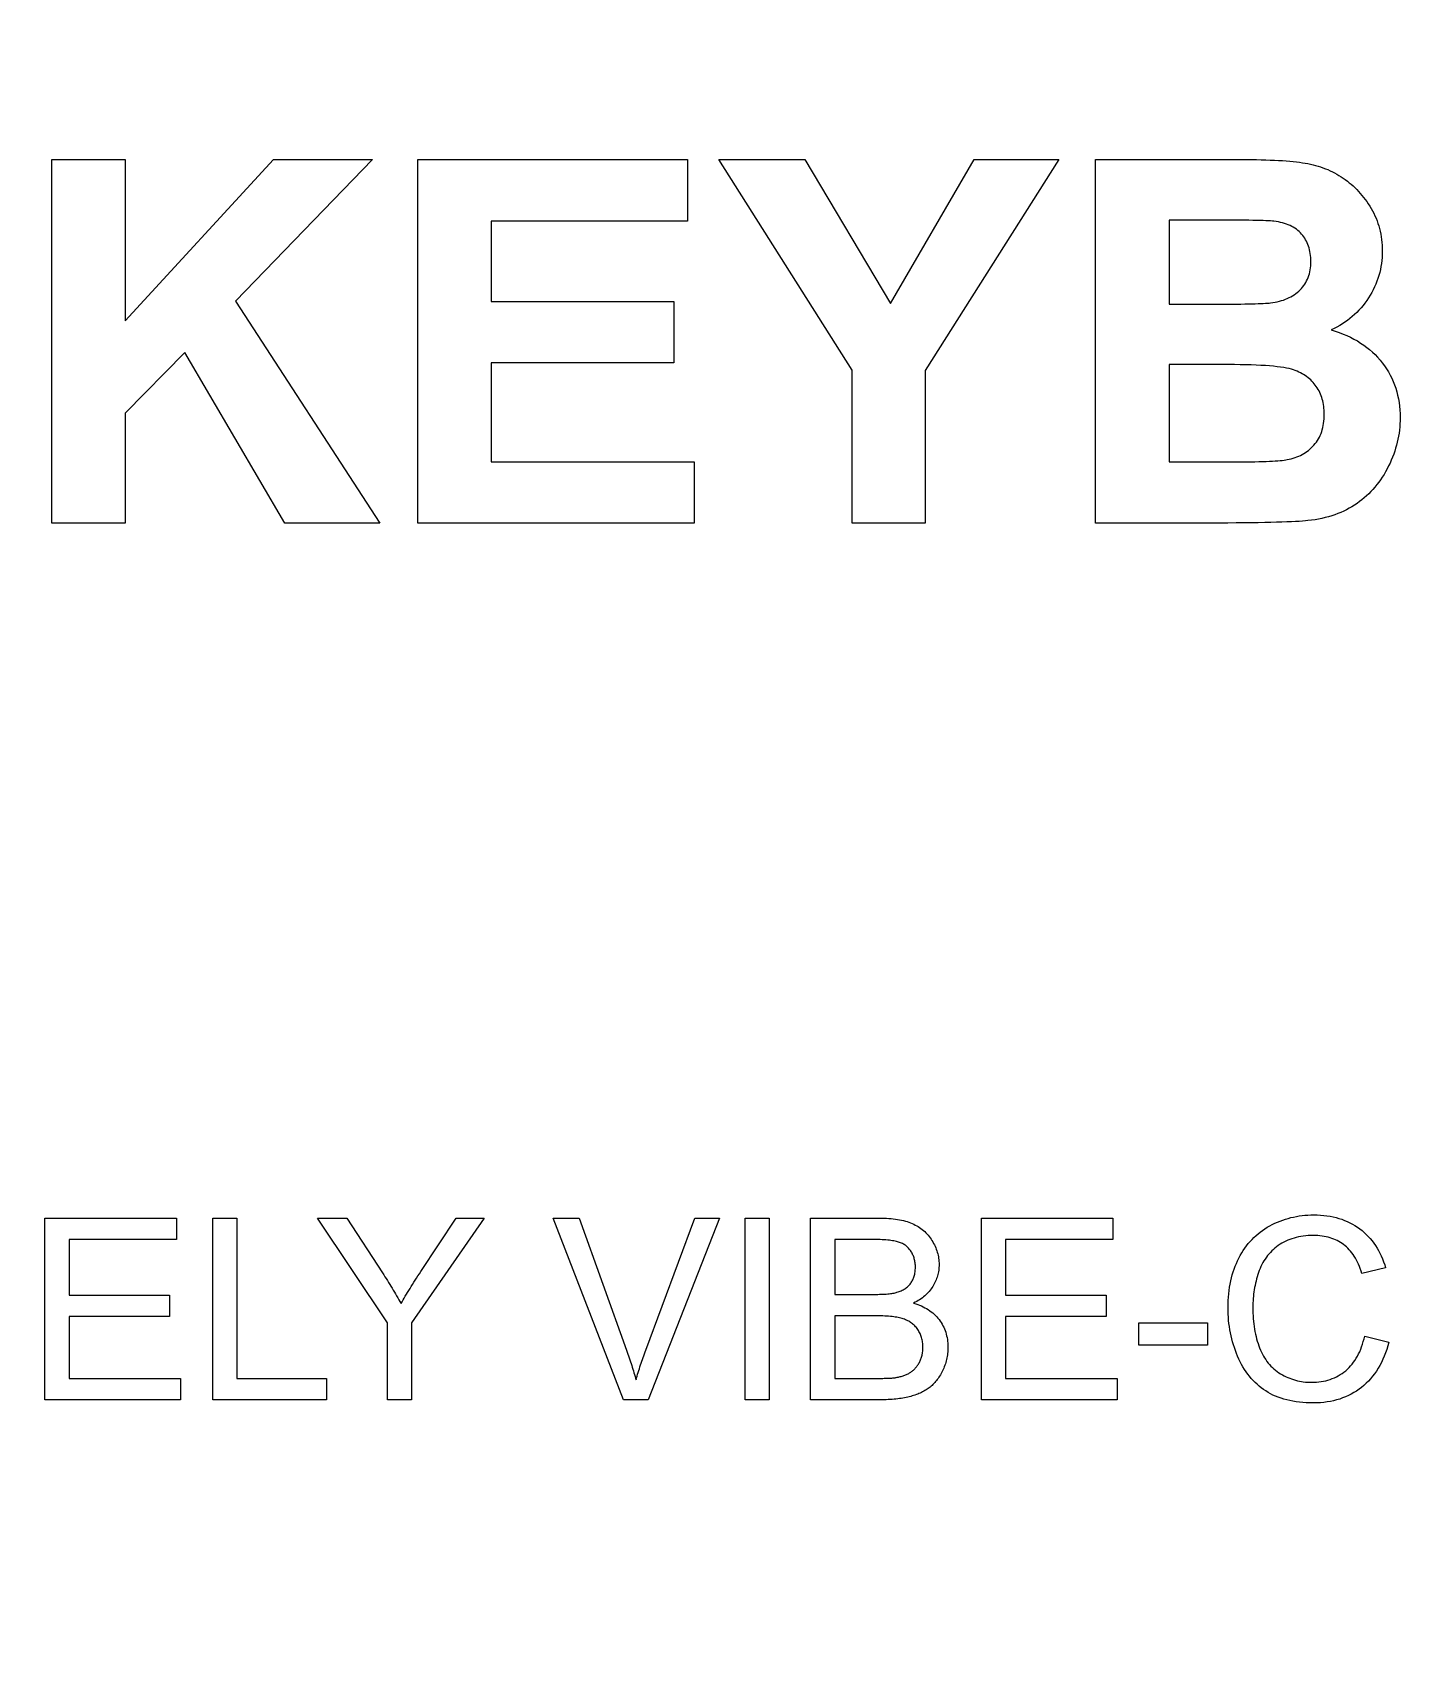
# Model space of a CAD drawing. Header units: millimetres. Extents: x -47 to 47, y -47 to 53.
# Drawn here: x -3.69 to 7.66, y -6.83 to 6.55 of the extents above; entities that cross this region are included whole.
import ezdxf

# ---------------------------------------------------------------- set-up
doc = ezdxf.new("R2010")
doc.units = ezdxf.units.MM
for name, color, linetype in [('GROOVE_REFERENCE_DO_NOT_MARK', 9, 'CONTINUOUS'), ('LASER_MARK', 1, 'CONTINUOUS'), ('PART_OUTLINE_REFERENCE_DO_NOT_MARK', 8, 'CONTINUOUS')]:
    doc.layers.add(name, color=color, linetype=linetype)

msp = doc.modelspace()

# ---------------------------------------------------------------- linework, layer by layer
at = {"layer": 'GROOVE_REFERENCE_DO_NOT_MARK'}
for radius in [35.55, 31.95]:
    msp.add_circle((0, 0), radius, dxfattribs=at)
at = {"layer": 'LASER_MARK'}
for points in [[(-3.531445, 2.496777), (-3.531445, 5.503223), (-2.924414, 5.503223), (-2.924414, 4.168164), (-1.698047, 5.503223), (-0.881836, 5.503223), (-2.013867, 4.332227), (-0.820312, 2.496777), (-1.605762, 2.496777), (-2.432227, 3.907715), (-2.924414, 3.405273), (-2.924414, 2.496777)], [(-0.506543, 2.496777), (-0.506543, 5.503223), (1.722656, 5.503223), (1.722656, 4.994629), (0.100488, 4.994629), (0.100488, 4.328125), (1.609863, 4.328125), (1.609863, 3.821582), (0.100488, 3.821582), (0.100488, 3.00332), (1.780078, 3.00332), (1.780078, 2.496777)], [(3.084375, 2.496777), (3.084375, 3.762109), (1.983105, 5.503223), (2.694727, 5.503223), (3.402246, 4.31377), (4.09541, 5.503223), (4.794727, 5.503223), (3.689355, 3.758008), (3.689355, 2.496777)], [(5.098242, 5.503223), (6.3, 5.503223), (6.343896, 5.503106), (6.386373, 5.502758), (6.427433, 5.502177), (6.467075, 5.501364), (6.505298, 5.500319), (6.542104, 5.499041), (6.577492, 5.497531), (6.611462, 5.495789), (6.644015, 5.493814), (6.675149, 5.491607), (6.704865, 5.489168), (6.733163, 5.486496), (6.760044, 5.483592), (6.785506, 5.480456), (6.809551, 5.477087), (6.832178, 5.473486), (6.853951, 5.469517), (6.875436, 5.465043), (6.896633, 5.460064), (6.917542, 5.454581), (6.938161, 5.448593), (6.958493, 5.4421), (6.978536, 5.435102), (6.998291, 5.4276), (7.017757, 5.419593), (7.036935, 5.411082), (7.055825, 5.402065), (7.074426, 5.392545), (7.092739, 5.382519), (7.110764, 5.371989), (7.1285, 5.360954), (7.145947, 5.349414), (7.16307, 5.337378), (7.179833, 5.324853), (7.196235, 5.311839), (7.212277, 5.298337), (7.227958, 5.284346), (7.243279, 5.269866), (7.25824, 5.254898), (7.272839, 5.239441), (7.287079, 5.223495), (7.300957, 5.207061), (7.314476, 5.190138), (7.327634, 5.172726), (7.340431, 5.154826), (7.352868, 5.136437), (7.364944, 5.11756), (7.37666, 5.098193), (7.387835, 5.078435), (7.398289, 5.058379), (7.408023, 5.038028), (7.417035, 5.01738), (7.425326, 4.996435), (7.432896, 4.975195), (7.439746, 4.953657), (7.445874, 4.931824), (7.451281, 4.909694), (7.455968, 4.887267), (7.459933, 4.864544), (7.463177, 4.841525), (7.465701, 4.81821), (7.467503, 4.794598), (7.468585, 4.770689), (7.468945, 4.746484), (7.468501, 4.720217), (7.467167, 4.694221), (7.464944, 4.668499), (7.461832, 4.643048), (7.45783, 4.61787), (7.45294, 4.592964), (7.44716, 4.568331), (7.440491, 4.54397), (7.432932, 4.519881), (7.424485, 4.496065), (7.415148, 4.472521), (7.404922, 4.449249), (7.393807, 4.42625), (7.381803, 4.403523), (7.36891, 4.381069), (7.355127, 4.358887), (7.340583, 4.337185), (7.325407, 4.316173), (7.309597, 4.295849), (7.293155, 4.276215), (7.27608, 4.257269), (7.258372, 4.239012), (7.240031, 4.221444), (7.221057, 4.204565), (7.201451, 4.188375), (7.181211, 4.172874), (7.160339, 4.158062), (7.138834, 4.143939), (7.116696, 4.130505), (7.093925, 4.11776), (7.070521, 4.105703), (7.046484, 4.094336), (7.080338, 4.083898), (7.113199, 4.072578), (7.145066, 4.060378), (7.17594, 4.047296), (7.20582, 4.033333), (7.234708, 4.018489), (7.262601, 4.002764), (7.289502, 3.986157), (7.315409, 3.96867), (7.340323, 3.950301), (7.364243, 3.93105), (7.38717, 3.910919), (7.409104, 3.889907), (7.430045, 3.868013), (7.449992, 3.845238), (7.468945, 3.821582), (7.486826, 3.797221), (7.503552, 3.772331), (7.519125, 3.746913), (7.533545, 3.720966), (7.546811, 3.69449), (7.558923, 3.667485), (7.569882, 3.639952), (7.579688, 3.61189), (7.588339, 3.583299), (7.595837, 3.554179), (7.602182, 3.524531), (7.607373, 3.494354), (7.611411, 3.463649), (7.614294, 3.432414), (7.616025, 3.400651), (7.616602, 3.368359), (7.616229, 3.342769), (7.615112, 3.317266), (7.613249, 3.291852), (7.610641, 3.266525), (7.607289, 3.241287), (7.603191, 3.216137), (7.598349, 3.191075), (7.592761, 3.166101), (7.586429, 3.141215), (7.579351, 3.116418), (7.571528, 3.091708), (7.562961, 3.067087), (7.553648, 3.042554), (7.543591, 3.018108), (7.532788, 2.993751), (7.52124, 2.969482), (7.509048, 2.945562), (7.49631, 2.92225), (7.483028, 2.899548), (7.469202, 2.877454), (7.45483, 2.855968), (7.439914, 2.835092), (7.424453, 2.814825), (7.408447, 2.795166), (7.391897, 2.776116), (7.374802, 2.757675), (7.357162, 2.739843), (7.338977, 2.72262), (7.320248, 2.706005), (7.300974, 2.689999), (7.281155, 2.674603), (7.260791, 2.659814), (7.239855, 2.645679), (7.218317, 2.632241), (7.196179, 2.6195), (7.173441, 2.607455), (7.150101, 2.596108), (7.12616, 2.585458), (7.101619, 2.575504), (7.076477, 2.566248), (7.050734, 2.557688), (7.02439, 2.549825), (6.997446, 2.54266), (6.969901, 2.536191), (6.941754, 2.530419), (6.913007, 2.525344), (6.88366, 2.520966), (6.853711, 2.517285), (6.833067, 2.515282), (6.809074, 2.513376), (6.781733, 2.511565), (6.751044, 2.509851), (6.717006, 2.508233), (6.679619, 2.506711), (6.638884, 2.505285), (6.5948, 2.503955), (6.547367, 2.502721), (6.496587, 2.501584), (6.442457, 2.500542), (6.384979, 2.499597), (6.324153, 2.498748), (6.259978, 2.497995), (6.192454, 2.497338), (6.121582, 2.496777), (5.098242, 2.496777)], [(5.705273, 5.002832), (5.705273, 4.307617), (6.103125, 4.307617), (6.146424, 4.307657), (6.187624, 4.307777), (6.226725, 4.307978), (6.263727, 4.308258), (6.29863, 4.308619), (6.331435, 4.309059), (6.36214, 4.30958), (6.390747, 4.310181), (6.417255, 4.310862), (6.441664, 4.311623), (6.463974, 4.312464), (6.484186, 4.313385), (6.502298, 4.314386), (6.518312, 4.315468), (6.532227, 4.316629), (6.544043, 4.317871), (6.563265, 4.320455), (6.581966, 4.323591), (6.600147, 4.32728), (6.617807, 4.331522), (6.634946, 4.336316), (6.651565, 4.341663), (6.667663, 4.347563), (6.68324, 4.354016), (6.698296, 4.361022), (6.712832, 4.36858), (6.726847, 4.376691), (6.740341, 4.385355), (6.753315, 4.394571), (6.765768, 4.40434), (6.7777, 4.414662), (6.789111, 4.425537), (6.799914, 4.436909), (6.81002, 4.448721), (6.819428, 4.460973), (6.82814, 4.473666), (6.836155, 4.4868), (6.843473, 4.500375), (6.850094, 4.51439), (6.856018, 4.528845), (6.861245, 4.543741), (6.865775, 4.559078), (6.869608, 4.574856), (6.872745, 4.591074), (6.875184, 4.607732), (6.876926, 4.624831), (6.877972, 4.642371), (6.87832, 4.660352), (6.87802, 4.677579), (6.877119, 4.694398), (6.875617, 4.710808), (6.873514, 4.72681), (6.87081, 4.742403), (6.867506, 4.757587), (6.8636, 4.772363), (6.859094, 4.786731), (6.853987, 4.80069), (6.84828, 4.81424), (6.841971, 4.827382), (6.835062, 4.840115), (6.827551, 4.85244), (6.81944, 4.864356), (6.810729, 4.875864), (6.801416, 4.886963), (6.791511, 4.897589), (6.78102, 4.907679), (6.769945, 4.917232), (6.758286, 4.926248), (6.746041, 4.934728), (6.733212, 4.94267), (6.719797, 4.950076), (6.705798, 4.956946), (6.691215, 4.963278), (6.676046, 4.969074), (6.660293, 4.974333), (6.643954, 4.979056), (6.627032, 4.983241), (6.609524, 4.98689), (6.591431, 4.990003), (6.572754, 4.992578), (6.560153, 4.99382), (6.544908, 4.994981), (6.52702, 4.996063), (6.506488, 4.997064), (6.483313, 4.997985), (6.457494, 4.998827), (6.429031, 4.999588), (6.397925, 5.000269), (6.364175, 5.000869), (6.327782, 5.00139), (6.288745, 5.001831), (6.247064, 5.002191), (6.20274, 5.002472), (6.155772, 5.002672), (6.106161, 5.002792), (6.053906, 5.002832)], [(5.705273, 3.807227), (5.705273, 3.00332), (6.267188, 3.00332), (6.307266, 3.003392), (6.34547, 3.003609), (6.381799, 3.003969), (6.416254, 3.004474), (6.448834, 3.005123), (6.479539, 3.005916), (6.508371, 3.006853), (6.535327, 3.007935), (6.560409, 3.00916), (6.583617, 3.01053), (6.60495, 3.012044), (6.624408, 3.013702), (6.641992, 3.015505), (6.657701, 3.017451), (6.671536, 3.019542), (6.683496, 3.021777), (6.700219, 3.02513), (6.716549, 3.029035), (6.732487, 3.033493), (6.748032, 3.038504), (6.763184, 3.044068), (6.777944, 3.050184), (6.792312, 3.056853), (6.806287, 3.064075), (6.819869, 3.071849), (6.833059, 3.080177), (6.845856, 3.089057), (6.858261, 3.098489), (6.870273, 3.108475), (6.881893, 3.119013), (6.89312, 3.130104), (6.903955, 3.141748), (6.914261, 3.153921), (6.923902, 3.166598), (6.932878, 3.17978), (6.94119, 3.193466), (6.948836, 3.207657), (6.955817, 3.222353), (6.962134, 3.237554), (6.967786, 3.253259), (6.972772, 3.269469), (6.977094, 3.286184), (6.980751, 3.303403), (6.983743, 3.321127), (6.98607, 3.339356), (6.987733, 3.358089), (6.98873, 3.377328), (6.989063, 3.39707), (6.988806, 3.413829), (6.988037, 3.430267), (6.986755, 3.446385), (6.984961, 3.462183), (6.982654, 3.47766), (6.979834, 3.492816), (6.976501, 3.507652), (6.972656, 3.522168), (6.968298, 3.536363), (6.963428, 3.550238), (6.958044, 3.563792), (6.952148, 3.577026), (6.94574, 3.58994), (6.938818, 3.602533), (6.931384, 3.614806), (6.923438, 3.626758), (6.915006, 3.63835), (6.906118, 3.649541), (6.896773, 3.660331), (6.886972, 3.670721), (6.876714, 3.680711), (6.866, 3.6903), (6.854828, 3.699488), (6.843201, 3.708276), (6.831116, 3.716664), (6.818575, 3.724651), (6.805578, 3.732237), (6.792123, 3.739423), (6.778213, 3.746208), (6.763845, 3.752592), (6.749021, 3.758577), (6.73374, 3.76416), (6.717098, 3.769375), (6.698188, 3.774254), (6.677011, 3.778796), (6.653568, 3.783002), (6.627857, 3.786871), (6.599879, 3.790404), (6.569634, 3.7936), (6.537122, 3.79646), (6.502342, 3.798983), (6.465296, 3.80117), (6.425983, 3.803021), (6.384402, 3.804535), (6.340555, 3.805713), (6.29444, 3.806554), (6.246059, 3.807058), (6.19541, 3.807227)], [(-3.588867, -4.752124), (-3.588867, -3.248901), (-2.501953, -3.248901), (-2.501953, -3.426294), (-3.389941, -3.426294), (-3.389941, -3.886694), (-2.55835, -3.886694), (-2.55835, -4.063062), (-3.389941, -4.063062), (-3.389941, -4.574731), (-2.46709, -4.574731), (-2.46709, -4.752124)], [(-2.200488, -4.752124), (-2.200488, -3.248901), (-2.001562, -3.248901), (-2.001562, -4.574731), (-1.26123, -4.574731), (-1.26123, -4.752124)], [(-0.756738, -4.752124), (-0.756738, -4.115356), (-1.336084, -3.248901), (-1.094092, -3.248901), (-0.797754, -3.702124), (-0.787544, -3.718018), (-0.777422, -3.733911), (-0.767389, -3.749805), (-0.757443, -3.765698), (-0.747586, -3.781592), (-0.737817, -3.797485), (-0.728135, -3.813379), (-0.718542, -3.829272), (-0.709038, -3.845166), (-0.699621, -3.86106), (-0.690292, -3.876953), (-0.681052, -3.892847), (-0.671899, -3.90874), (-0.662835, -3.924634), (-0.653859, -3.940527), (-0.644971, -3.956421), (-0.636399, -3.941565), (-0.627603, -3.926476), (-0.618583, -3.911156), (-0.609338, -3.895602), (-0.59987, -3.879817), (-0.590176, -3.863799), (-0.580259, -3.847549), (-0.570117, -3.831067), (-0.559751, -3.814352), (-0.549161, -3.797405), (-0.538346, -3.780226), (-0.527307, -3.762814), (-0.516044, -3.74517), (-0.504556, -3.727294), (-0.492844, -3.709186), (-0.480908, -3.690845), (-0.189697, -3.248901), (0.042041, -3.248901), (-0.557813, -4.115356), (-0.557813, -4.752124)], [(1.195605, -4.752124), (0.613184, -3.248901), (0.828516, -3.248901), (1.219189, -4.340942), (1.225025, -4.357285), (1.230741, -4.373499), (1.236337, -4.389584), (1.241812, -4.405542), (1.247167, -4.421371), (1.252402, -4.437073), (1.257517, -4.452646), (1.262512, -4.468091), (1.267387, -4.483408), (1.272141, -4.498596), (1.276776, -4.513657), (1.28129, -4.528589), (1.285684, -4.543393), (1.289957, -4.558069), (1.294111, -4.572617), (1.298145, -4.587036), (1.302547, -4.571655), (1.307037, -4.556274), (1.311615, -4.540894), (1.316281, -4.525513), (1.321036, -4.510132), (1.325878, -4.494751), (1.330809, -4.47937), (1.335828, -4.463989), (1.340935, -4.448608), (1.34613, -4.433228), (1.351413, -4.417847), (1.356784, -4.402466), (1.362243, -4.387085), (1.367791, -4.371704), (1.373427, -4.356323), (1.37915, -4.340942), (1.785205, -3.248901), (1.988232, -3.248901), (1.399658, -4.752124)], [(2.200488, -4.752124), (2.200488, -3.248901), (2.399414, -3.248901), (2.399414, -4.752124)], [(2.741895, -4.752124), (2.741895, -3.248901), (3.305859, -3.248901), (3.327126, -3.24908), (3.34786, -3.249614), (3.368062, -3.250506), (3.38773, -3.251753), (3.406866, -3.253357), (3.42547, -3.255318), (3.44354, -3.257635), (3.461078, -3.260309), (3.478083, -3.263339), (3.494555, -3.266726), (3.510495, -3.270469), (3.525902, -3.274568), (3.540776, -3.279024), (3.555117, -3.283837), (3.568926, -3.289006), (3.582202, -3.294531), (3.595036, -3.300427), (3.607516, -3.306708), (3.619645, -3.313373), (3.631421, -3.320422), (3.642844, -3.327856), (3.653915, -3.335675), (3.664634, -3.343878), (3.675, -3.352466), (3.685014, -3.361438), (3.694675, -3.370795), (3.703983, -3.380536), (3.712939, -3.390662), (3.721543, -3.401172), (3.729794, -3.412067), (3.737693, -3.423346), (3.745239, -3.43501), (3.752379, -3.4469), (3.759058, -3.458858), (3.765276, -3.470884), (3.771034, -3.482979), (3.776331, -3.495141), (3.781168, -3.507372), (3.785544, -3.519671), (3.789459, -3.532037), (3.792914, -3.544472), (3.795908, -3.556975), (3.798441, -3.569546), (3.800514, -3.582185), (3.802126, -3.594893), (3.803278, -3.607668), (3.803969, -3.620511), (3.804199, -3.633423), (3.803995, -3.645427), (3.803382, -3.657343), (3.802361, -3.669171), (3.800931, -3.680911), (3.799092, -3.692563), (3.796845, -3.704127), (3.79419, -3.715602), (3.791125, -3.72699), (3.787653, -3.738289), (3.783772, -3.7495), (3.779482, -3.760623), (3.774783, -3.771658), (3.769676, -3.782605), (3.764161, -3.793464), (3.758237, -3.804235), (3.751904, -3.814917), (3.745159, -3.825427), (3.737997, -3.835681), (3.730419, -3.845679), (3.722424, -3.85542), (3.714013, -3.864905), (3.705185, -3.874133), (3.69594, -3.883105), (3.686279, -3.891821), (3.676202, -3.900281), (3.665707, -3.908484), (3.654797, -3.916431), (3.643469, -3.924121), (3.631725, -3.931555), (3.619565, -3.938733), (3.606988, -3.945654), (3.593994, -3.952319), (3.610795, -3.957538), (3.627103, -3.963198), (3.642918, -3.969298), (3.658241, -3.975839), (3.673071, -3.982821), (3.687409, -3.990243), (3.701254, -3.998105), (3.714606, -4.006409), (3.727465, -4.015153), (3.739832, -4.024337), (3.751706, -4.033962), (3.763087, -4.044028), (3.773976, -4.054534), (3.784372, -4.065481), (3.794276, -4.076868), (3.803687, -4.088696), (3.812565, -4.100881), (3.82087, -4.113338), (3.828602, -4.126067), (3.835762, -4.139069), (3.842349, -4.152343), (3.848363, -4.165889), (3.853804, -4.179708), (3.858673, -4.193799), (3.862969, -4.208162), (3.866692, -4.222798), (3.869842, -4.237706), (3.87242, -4.252887), (3.874424, -4.26834), (3.875856, -4.284065), (3.876716, -4.300063), (3.877002, -4.316333), (3.876828, -4.329477), (3.876305, -4.342505), (3.875434, -4.355416), (3.874214, -4.368211), (3.872646, -4.380891), (3.870729, -4.393454), (3.868464, -4.4059), (3.865851, -4.418231), (3.862889, -4.430446), (3.859578, -4.442544), (3.855919, -4.454526), (3.851912, -4.466393), (3.847556, -4.478142), (3.842852, -4.489776), (3.837799, -4.501294), (3.832397, -4.512695), (3.82674, -4.523876), (3.820918, -4.534733), (3.814932, -4.545265), (3.808781, -4.555473), (3.802467, -4.565357), (3.795988, -4.574916), (3.789345, -4.58415), (3.782538, -4.59306), (3.775566, -4.601646), (3.768431, -4.609907), (3.761131, -4.617844), (3.753667, -4.625456), (3.746038, -4.632744), (3.738246, -4.639708), (3.730289, -4.646347), (3.722168, -4.652661), (3.713835, -4.658719), (3.705241, -4.664589), (3.696387, -4.670271), (3.687273, -4.675764), (3.677898, -4.68107), (3.668263, -4.686187), (3.658367, -4.691115), (3.648212, -4.695856), (3.637796, -4.700408), (3.627119, -4.704772), (3.616182, -4.708947), (3.604985, -4.712935), (3.593528, -4.716734), (3.58181, -4.720345), (3.569831, -4.723768), (3.557593, -4.727002), (3.54505, -4.730044), (3.532158, -4.73289), (3.518918, -4.73554), (3.50533, -4.737993), (3.491393, -4.74025), (3.477108, -4.742311), (3.462474, -4.744175), (3.447491, -4.745844), (3.432161, -4.747316), (3.416481, -4.748591), (3.400454, -4.749671), (3.384077, -4.750554), (3.367353, -4.751241), (3.35028, -4.751731), (3.332858, -4.752026), (3.315088, -4.752124)], [(4.154883, -4.752124), (4.154883, -3.248901), (5.241797, -3.248901), (5.241797, -3.426294), (4.353809, -3.426294), (4.353809, -3.886694), (5.1854, -3.886694), (5.1854, -4.063062), (4.353809, -4.063062), (4.353809, -4.574731), (5.27666, -4.574731), (5.27666, -4.752124)], [(7.32334, -4.225073), (7.522266, -4.275317), (7.514056, -4.305496), (7.505066, -4.334766), (7.495295, -4.363126), (7.484743, -4.390578), (7.473409, -4.41712), (7.461295, -4.442752), (7.448399, -4.467476), (7.434723, -4.49129), (7.420265, -4.514195), (7.405027, -4.536191), (7.389007, -4.557278), (7.372206, -4.577455), (7.354624, -4.596723), (7.336261, -4.615082), (7.317117, -4.632532), (7.297192, -4.649072), (7.276594, -4.664655), (7.255432, -4.679233), (7.233704, -4.692806), (7.211412, -4.705373), (7.188555, -4.716934), (7.165133, -4.727491), (7.141147, -4.737042), (7.116595, -4.745587), (7.091479, -4.753127), (7.065799, -4.759662), (7.039553, -4.765192), (7.012743, -4.769716), (6.985367, -4.773235), (6.957428, -4.775748), (6.928923, -4.777256), (6.899854, -4.777759), (6.869831, -4.777372), (6.840517, -4.776213), (6.811912, -4.77428), (6.784016, -4.771574), (6.75683, -4.768096), (6.730352, -4.763844), (6.704583, -4.758819), (6.679523, -4.753021), (6.655172, -4.74645), (6.63153, -4.739106), (6.608597, -4.730989), (6.586372, -4.722099), (6.564857, -4.712436), (6.544051, -4.702), (6.523954, -4.690791), (6.504565, -4.678809), (6.485816, -4.666093), (6.467635, -4.652685), (6.450023, -4.638584), (6.43298, -4.62379), (6.416506, -4.608303), (6.4006, -4.592123), (6.385264, -4.57525), (6.370496, -4.557684), (6.356296, -4.539426), (6.342666, -4.520474), (6.329604, -4.500829), (6.317111, -4.480492), (6.305187, -4.459461), (6.293832, -4.437738), (6.283045, -4.415321), (6.272827, -4.392212), (6.263204, -4.368648), (6.254202, -4.344868), (6.245821, -4.320871), (6.23806, -4.296658), (6.23092, -4.272229), (6.224401, -4.247584), (6.218503, -4.222722), (6.213226, -4.197644), (6.20857, -4.17235), (6.204535, -4.146839), (6.20112, -4.121112), (6.198326, -4.095169), (6.196153, -4.06901), (6.194601, -4.042634), (6.19367, -4.016042), (6.193359, -3.989233), (6.19371, -3.960116), (6.194761, -3.931467), (6.196514, -3.903287), (6.198967, -3.875575), (6.202121, -3.848332), (6.205976, -3.821558), (6.210533, -3.795252), (6.21579, -3.769415), (6.221748, -3.744047), (6.228407, -3.719147), (6.235767, -3.694716), (6.243828, -3.670753), (6.25259, -3.64726), (6.262053, -3.624234), (6.272216, -3.601678), (6.283081, -3.57959), (6.294593, -3.558065), (6.306697, -3.537196), (6.319394, -3.516985), (6.332684, -3.49743), (6.346567, -3.478533), (6.361043, -3.460292), (6.376111, -3.442708), (6.391772, -3.425781), (6.408027, -3.409511), (6.424873, -3.393898), (6.442313, -3.378942), (6.460345, -3.364642), (6.478971, -3.351), (6.498189, -3.338014), (6.518, -3.325686), (6.538403, -3.314014), (6.559234, -3.303025), (6.580324, -3.292745), (6.601675, -3.283174), (6.623286, -3.274312), (6.645158, -3.266159), (6.66729, -3.258715), (6.689682, -3.25198), (6.712335, -3.245953), (6.735248, -3.240636), (6.758422, -3.236028), (6.781855, -3.232129), (6.80555, -3.228938), (6.829504, -3.226457), (6.853719, -3.224685), (6.878194, -3.223621), (6.90293, -3.223267), (6.930848, -3.223715), (6.958205, -3.225061), (6.985001, -3.227304), (7.011237, -3.230444), (7.036911, -3.234482), (7.062025, -3.239417), (7.086579, -3.245248), (7.110571, -3.251978), (7.134003, -3.259604), (7.156874, -3.268127), (7.179184, -3.277548), (7.200934, -3.287866), (7.222123, -3.299081), (7.242751, -3.311194), (7.262818, -3.324203), (7.282324, -3.33811), (7.301186, -3.35283), (7.319318, -3.368279), (7.336722, -3.384457), (7.353397, -3.401364), (7.369342, -3.419), (7.384559, -3.437365), (7.399047, -3.456459), (7.412805, -3.476282), (7.425835, -3.496834), (7.438136, -3.518114), (7.449707, -3.540124), (7.46055, -3.562863), (7.470664, -3.586331), (7.480048, -3.610528), (7.488704, -3.635454), (7.496631, -3.661108), (7.300781, -3.707251), (7.29406, -3.687092), (7.286971, -3.667629), (7.279512, -3.648864), (7.271686, -3.630795), (7.263491, -3.613424), (7.254927, -3.596749), (7.245995, -3.580771), (7.236694, -3.565491), (7.227025, -3.550907), (7.216988, -3.53702), (7.206581, -3.52383), (7.195807, -3.511337), (7.184664, -3.499541), (7.173152, -3.488442), (7.161272, -3.47804), (7.149023, -3.468335), (7.13639, -3.459271), (7.123357, -3.450791), (7.109922, -3.442896), (7.096088, -3.435587), (7.081852, -3.428861), (7.067216, -3.422721), (7.05218, -3.417166), (7.036743, -3.412195), (7.020906, -3.407809), (7.004668, -3.404008), (6.988029, -3.400791), (6.97099, -3.39816), (6.95355, -3.396113), (6.93571, -3.394651), (6.917469, -3.393774), (6.898828, -3.393481), (6.877389, -3.393806), (6.856395, -3.394779), (6.835845, -3.396401), (6.815739, -3.398672), (6.796079, -3.401592), (6.776863, -3.405161), (6.758091, -3.409379), (6.739764, -3.414246), (6.721882, -3.419761), (6.704445, -3.425925), (6.687451, -3.432739), (6.670903, -3.440201), (6.654799, -3.448312), (6.63914, -3.457072), (6.623925, -3.46648), (6.609155, -3.476538), (6.594878, -3.487142), (6.581141, -3.498191), (6.567945, -3.509685), (6.55529, -3.521623), (6.543176, -3.534006), (6.531602, -3.546833), (6.520569, -3.560105), (6.510077, -3.573822), (6.500125, -3.587983), (6.490715, -3.602589), (6.481845, -3.617639), (6.473515, -3.633134), (6.465727, -3.649074), (6.458479, -3.665458), (6.451772, -3.682287), (6.445605, -3.699561), (6.439894, -3.71709), (6.43455, -3.734688), (6.429576, -3.752354), (6.424969, -3.770088), (6.420732, -3.78789), (6.416862, -3.805761), (6.413362, -3.823699), (6.410229, -3.841705), (6.407466, -3.85978), (6.40507, -3.877922), (6.403044, -3.896133), (6.401385, -3.914412), (6.400096, -3.932759), (6.399174, -3.951174), (6.398622, -3.969657), (6.398438, -3.988208), (6.398656, -4.011986), (6.399311, -4.035384), (6.400402, -4.058401), (6.40193, -4.081038), (6.403895, -4.103294), (6.406296, -4.12517), (6.409134, -4.146665), (6.412408, -4.16778), (6.416119, -4.188514), (6.420267, -4.208867), (6.424851, -4.22884), (6.429872, -4.248433), (6.43533, -4.267645), (6.441224, -4.286477), (6.447554, -4.304928), (6.454321, -4.322998), (6.461549, -4.340596), (6.469262, -4.357629), (6.477459, -4.374097), (6.48614, -4.390001), (6.495307, -4.40534), (6.504958, -4.420114), (6.515094, -4.434323), (6.525714, -4.447968), (6.536819, -4.461047), (6.548409, -4.473562), (6.560483, -4.485512), (6.573042, -4.496898), (6.586086, -4.507719), (6.599614, -4.517974), (6.613627, -4.527666), (6.628125, -4.536792), (6.642941, -4.54536), (6.657909, -4.553374), (6.67303, -4.560837), (6.688303, -4.567746), (6.703728, -4.574103), (6.719305, -4.579906), (6.735034, -4.585158), (6.750916, -4.589856), (6.766949, -4.594002), (6.783135, -4.597594), (6.799473, -4.600635), (6.815964, -4.603122), (6.832606, -4.605057), (6.849401, -4.606438), (6.866348, -4.607268), (6.883447, -4.607544), (6.904139, -4.607167), (6.924431, -4.606038), (6.944322, -4.604155), (6.963812, -4.60152), (6.982902, -4.598131), (7.001591, -4.59399), (7.01988, -4.589095), (7.037769, -4.583447), (7.055256, -4.577047), (7.072343, -4.569893), (7.08903, -4.561986), (7.105316, -4.553326), (7.121202, -4.543914), (7.136687, -4.533748), (7.151771, -4.522829), (7.166455, -4.511157), (7.180646, -4.498744), (7.194253, -4.485603), (7.207274, -4.471732), (7.219711, -4.457132), (7.231563, -4.441803), (7.242831, -4.425745), (7.253513, -4.408959), (7.263611, -4.391443), (7.273124, -4.373198), (7.282052, -4.354224), (7.290395, -4.334522), (7.298154, -4.31409), (7.305327, -4.292929), (7.311916, -4.27104), (7.31792, -4.248421)], [(2.94082, -3.880542), (3.265869, -3.880542), (3.282111, -3.880474), (3.297768, -3.88027), (3.312841, -3.879929), (3.327328, -3.879453), (3.341231, -3.87884), (3.354549, -3.878091), (3.367283, -3.877205), (3.379431, -3.876184), (3.390995, -3.875027), (3.401974, -3.873733), (3.412368, -3.872303), (3.422177, -3.870737), (3.431402, -3.869034), (3.440041, -3.867196), (3.448096, -3.865221), (3.455566, -3.86311), (3.464905, -3.860174), (3.473951, -3.857006), (3.482705, -3.853605), (3.491167, -3.849973), (3.499336, -3.846107), (3.507212, -3.84201), (3.514797, -3.83768), (3.522089, -3.833118), (3.529088, -3.828323), (3.535795, -3.823296), (3.54221, -3.818037), (3.548332, -3.812546), (3.554162, -3.806822), (3.5597, -3.800866), (3.564945, -3.794678), (3.569897, -3.788257), (3.574554, -3.781616), (3.57891, -3.774767), (3.582965, -3.767709), (3.58672, -3.760443), (3.590175, -3.752969), (3.593329, -3.745287), (3.596183, -3.737396), (3.598737, -3.729297), (3.60099, -3.72099), (3.602942, -3.712474), (3.604595, -3.70375), (3.605946, -3.694818), (3.606998, -3.685678), (3.607749, -3.676329), (3.608199, -3.666772), (3.60835, -3.657007), (3.608209, -3.64772), (3.607789, -3.638574), (3.607088, -3.629568), (3.606107, -3.620702), (3.604845, -3.611976), (3.603303, -3.60339), (3.60148, -3.594945), (3.599377, -3.586639), (3.596994, -3.578474), (3.594331, -3.570449), (3.591387, -3.562565), (3.588162, -3.55482), (3.584657, -3.547216), (3.580872, -3.539752), (3.576807, -3.532428), (3.572461, -3.525244), (3.567855, -3.518271), (3.563008, -3.511578), (3.557921, -3.505165), (3.552594, -3.499033), (3.547026, -3.493181), (3.541219, -3.487609), (3.53517, -3.482318), (3.528882, -3.477307), (3.522353, -3.472577), (3.515584, -3.468127), (3.508574, -3.463957), (3.501324, -3.460068), (3.493834, -3.456459), (3.486104, -3.45313), (3.478133, -3.450082), (3.469922, -3.447314), (3.461218, -3.444769), (3.451769, -3.442388), (3.441575, -3.440171), (3.430637, -3.438118), (3.418953, -3.436229), (3.406524, -3.434505), (3.39335, -3.432945), (3.379431, -3.431549), (3.364767, -3.430317), (3.349358, -3.42925), (3.333204, -3.428347), (3.316306, -3.427608), (3.298662, -3.427033), (3.280273, -3.426622), (3.261139, -3.426376), (3.24126, -3.426294), (2.94082, -3.426294)], [(2.94082, -4.574731), (3.315088, -4.574731), (3.326912, -4.574703), (3.338287, -4.574619), (3.349214, -4.574479), (3.359692, -4.574283), (3.369722, -4.57403), (3.379303, -4.573722), (3.388435, -4.573358), (3.397119, -4.572937), (3.405354, -4.57246), (3.413141, -4.571928), (3.420479, -4.571339), (3.427368, -4.570694), (3.433809, -4.569993), (3.439801, -4.569236), (3.445345, -4.568423), (3.450439, -4.567554), (3.458939, -4.565952), (3.467262, -4.564221), (3.475409, -4.562363), (3.48338, -4.560376), (3.491175, -4.558261), (3.498793, -4.556018), (3.506235, -4.553647), (3.513501, -4.551147), (3.520591, -4.54852), (3.527504, -4.545764), (3.534241, -4.54288), (3.540802, -4.539868), (3.547187, -4.536728), (3.553395, -4.533459), (3.559427, -4.530063), (3.565283, -4.526538), (3.570987, -4.522847), (3.576563, -4.518952), (3.58201, -4.514852), (3.587329, -4.510548), (3.59252, -4.50604), (3.597583, -4.501328), (3.602518, -4.496411), (3.607324, -4.49129), (3.612003, -4.485965), (3.616553, -4.480436), (3.620975, -4.474702), (3.625269, -4.468764), (3.629434, -4.462621), (3.633472, -4.456275), (3.637381, -4.449724), (3.641162, -4.442969), (3.644763, -4.436045), (3.648132, -4.42899), (3.651268, -4.421802), (3.654172, -4.414482), (3.656843, -4.40703), (3.659283, -4.399446), (3.66149, -4.391729), (3.663464, -4.383881), (3.665207, -4.3759), (3.666717, -4.367787), (3.667994, -4.359542), (3.66904, -4.351164), (3.669853, -4.342655), (3.670434, -4.334013), (3.670782, -4.325239), (3.670898, -4.316333), (3.67073, -4.305909), (3.670226, -4.295657), (3.669384, -4.285577), (3.668207, -4.27567), (3.666693, -4.265935), (3.664842, -4.256372), (3.662655, -4.246981), (3.660132, -4.237762), (3.657272, -4.228716), (3.654076, -4.219842), (3.650543, -4.21114), (3.646674, -4.202611), (3.642468, -4.194253), (3.637926, -4.186068), (3.633047, -4.178055), (3.627832, -4.170215), (3.622319, -4.162605), (3.616545, -4.155283), (3.610511, -4.148249), (3.604216, -4.141504), (3.597661, -4.135047), (3.590846, -4.128879), (3.58377, -4.122999), (3.576434, -4.117407), (3.568838, -4.112104), (3.560981, -4.107089), (3.552864, -4.102363), (3.544487, -4.097925), (3.535849, -4.093775), (3.526951, -4.089914), (3.517793, -4.086341), (3.508374, -4.083057), (3.498563, -4.080015), (3.488227, -4.077169), (3.477366, -4.074519), (3.465981, -4.072066), (3.45407, -4.069809), (3.441636, -4.067748), (3.428676, -4.065883), (3.415192, -4.064215), (3.401183, -4.062743), (3.386649, -4.061467), (3.371591, -4.060388), (3.356007, -4.059505), (3.3399, -4.058818), (3.323267, -4.058327), (3.30611, -4.058033), (3.288428, -4.057935), (2.94082, -4.057935)], [(5.456104, -4.300952), (5.456104, -4.115356), (6.023145, -4.115356), (6.023145, -4.300952)]]:
    msp.add_lwpolyline(points, close=True, dxfattribs=at)
at = {"layer": 'PART_OUTLINE_REFERENCE_DO_NOT_MARK'}
msp.add_circle((0, 0), 47, dxfattribs=at)

doc.saveas('drawing.dxf')
